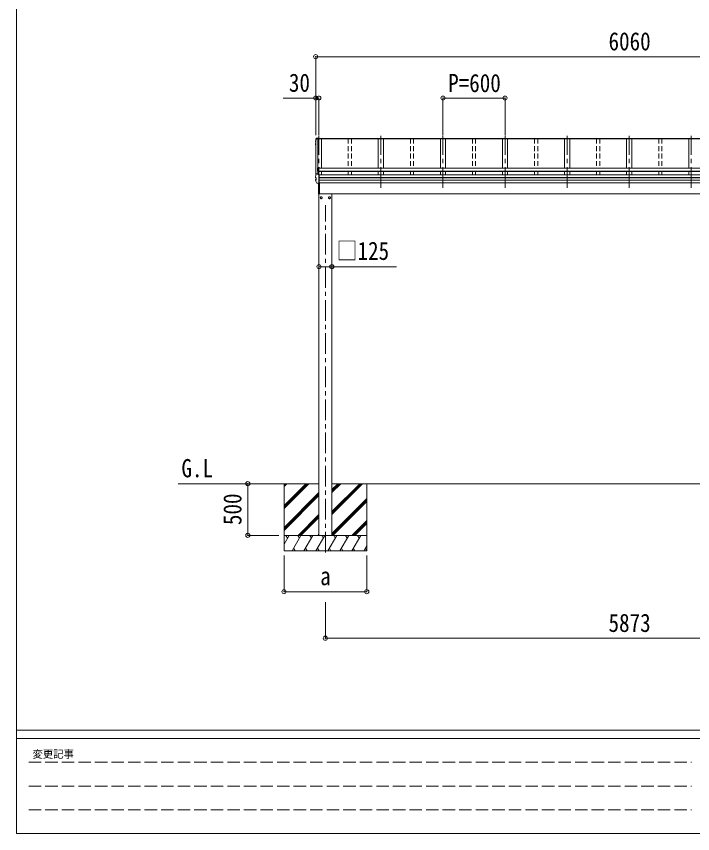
# Model space of a CAD drawing. Units: millimetres at full size, sheet at 1:40. Extents: x -11243 to 11243, y -7760 to 7760.
# Drawn here: x -11243 to -4706, y -7760 to 137 of the extents above; entities that cross this region are included whole.
import ezdxf
from ezdxf.enums import TextEntityAlignment as Align

# ---------------------------------------------------------------- set-up
doc = ezdxf.new("R2010")
doc.units = ezdxf.units.MM
doc.header["$LTSCALE"] = 40
doc.header["$PDMODE"] = 32
doc.header["$PDSIZE"] = 40
for name, pattern in [('CHAIN1', [8, 5, -1, 1, -1]), ('DASHED1', [1.8, 1.2, -0.6]), ('DASHED3', [4, 3, -1])]:
    doc.linetypes.add(name, pattern=pattern)
for name, color, linetype, lineweight in [('0-3_ELV2', 7, 'Continuous', 9), ('0-6_OTH_LINE', 6, 'Continuous', 9), ('F-0_240', 7, 'Continuous', 9)]:
    doc.layers.add(name, color=color, linetype=linetype, lineweight=lineweight)
doc.styles.add('ＭＳ ゴシック', font='')
doc.styles.get('ＭＳ ゴシック').set_extended_font_data('MS Gothic')

msp = doc.modelspace()

# ---------------------------------------------------------------- linework, layer by layer
at = {"layer": '0-3_ELV2', "color": 6}
for p, q in [((-8349.29, -252.38), (-8349.29, -1011.38)), ((-8349.29, -652.38), (-8662.63, -652.38)), ((-8349.29, -652.38), (-8349.29, -1011.38)), ((-8319.29, -652.38), (-8319.29, -1011.38)), ((-6519.29, -652.38), (-7119.29, -652.38)), ((-7119.29, -652.38), (-7119.29, -1011.38)), ((-6519.29, -652.38), (-6519.29, -1011.38)), ((-8193.29, -2282.21), (-8318.29, -2282.21)), ((-8193.29, -2282.21), (-7569.82, -2282.21)), ((-9005.79, -4378.22), (-8706.79, -4378.22)), ((-9005.79, -4878.22), (-8706.79, -4878.22)), ((-8655.79, -5421.76), (-8655.79, -5072.76)), ((-8255.79, -5871.76), (-8255.79, -5521.76))]:
    msp.add_line(p, q, dxfattribs=at)
at = {"layer": '0-3_ELV2', "color": 5, "linetype": 'CHAIN1'}
for p, q in [((-8319.24, -1520.22), (-8319.24, -1016.04)), ((-7719.29, -1520.22), (-7719.29, -1016.04)), ((-7119.29, -1520.22), (-7119.29, -1016.04)), ((-6519.29, -1520.22), (-6519.29, -1016.04)), ((-5919.29, -1520.22), (-5919.29, -1016.04)), ((-5319.29, -1520.22), (-5319.29, -1016.04)), ((-4719.29, -1520.22), (-4719.29, -1016.04)), ((-8255.79, -5044.74), (-8255.79, -1687.65))]:
    msp.add_line(p, q, dxfattribs=at)
at = {"layer": '0-3_ELV2', "color": 4}
for p, q in [((-8351.71, -1096.27), (-8351.71, -1092.2)), ((-8350.21, -1100.23), (-8351.61, -1096.75)), ((-8351.57, -1066.88), (-8351.6, -1067.13)), ((-8351.6, -1067.13), (-8351.6, -1067.18)), ((-8351.6, -1071.23), (-8351.6, -1067.18)), ((-8349.29, -1094.73), (-8350.65, -1094.99)), ((-8350.55, -1072.51), (-8349.29, -1072.75)), ((-8349.29, -1102.47), (-8350.21, -1100.23)), ((-8349.29, -1096.25), (-8350.13, -1096.42)), ((-8349.29, -1090.64), (-8350.12, -1090.74)), ((-8350.12, -1090.74), (-8350.12, -1090.74)), ((-8349.29, -1071.23), (-8350.06, -1071.08)), ((-8349.29, -1070.88), (-8349.98, -1070.75)), ((-8349.29, -1067.93), (-8349.29, -1404.71)), ((-8344.15, -1040.58), (-8344.03, -1040.28)), ((-8344.03, -1040.28), (-8343.86, -1040.02)), ((-8343.86, -1040.02), (-8343.64, -1039.79)), ((-8343.64, -1039.79), (-8343.38, -1039.61)), ((-8343.38, -1039.61), (-8343.11, -1039.48)), ((-8343.11, -1039.48), (-8342.84, -1039.4)), ((-8342.84, -1039.4), (-8342.61, -1039.36)), ((-8294.29, -1044.57), (-8342.73, -1044.57)), ((-8342.61, -1039.36), (-8342.38, -1039.34)), ((-8342.38, -1039.34), (-8342.12, -1039.32)), ((-8342.12, -1039.32), (-8341.84, -1039.31)), ((-8341.84, -1039.31), (-8341.53, -1039.3)), ((-8341.53, -1039.3), (-8341.21, -1039.3)), ((-8341.29, -1039.31), (-8341.29, -1039.3)), ((-8341.29, -1039.31), (-8341.29, -1039.31)), ((-8341.29, -1039.31), (-8316.29, -1039.31)), ((-8316.29, -1041.83), (-8330.49, -1041.83)), ((-8330.26, -1044.42), (-8330.26, -1044.07)), ((-8330.19, -1044.57), (-8330.19, -1387.9)), ((-8319.29, -1044.33), (-8330.11, -1044.33)), ((-8329.59, -1044.57), (-8329.59, -1391.85)), ((-8319.29, -1043.33), (-8319.29, -1044.33)), ((-8316.29, -1043.33), (-8319.29, -1043.33)), ((-2319.29, -1043.66), (-8319.29, -1043.66)), ((-2319.29, -1044.56), (-8319.29, -1044.56)), ((-8316.29, -1043.66), (-8316.29, -1039.31)), ((-2322.29, -1041.38), (-8316.29, -1041.38)), ((-8294.29, -1044.48), (-8294.29, -1328.74)), ((-7744.29, -1044.48), (-7744.29, -1328.74)), ((-7694.29, -1044.48), (-7694.29, -1328.74)), ((-7144.24, -1044.48), (-7144.24, -1328.74)), ((-7094.24, -1044.48), (-7094.24, -1328.74)), ((-6544.29, -1044.48), (-6544.29, -1328.74)), ((-6494.29, -1044.48), (-6494.29, -1328.74)), ((-5944.29, -1044.48), (-5944.29, -1328.74)), ((-5894.29, -1044.48), (-5894.29, -1328.74)), ((-5344.29, -1044.48), (-5344.29, -1328.74)), ((-5294.29, -1044.48), (-5294.29, -1328.74)), ((-4744.29, -1044.48), (-4744.29, -1328.74)), ((-8331.39, -1328.71), (-8331.39, -1358.17)), ((-8309.39, -1326.71), (-8329.39, -1326.71)), ((-8309.39, -1328.24), (-8329.39, -1328.24)), ((-8329.39, -1362.76), (-8329.39, -1328.24)), ((-2309.19, -1328.87), (-8329.39, -1328.87)), ((-8309.39, -1326.71), (-8309.39, -1328.87)), ((-8351.57, -1413.58), (-8351.6, -1413.84)), ((-8351.6, -1413.84), (-8351.6, -1413.89)), ((-8351.6, -1421.28), (-8351.6, -1413.89)), ((-8351.6, -1421.23), (-8351.57, -1420.97)), ((-8351.6, -1421.32), (-8351.6, -1421.23)), ((-8351.53, -1421.7), (-8351.59, -1421.32)), ((-8350.78, -1421.4), (-8350.73, -1421.08)), ((-8350.77, -1421.73), (-8350.78, -1421.4)), ((-8342.53, -1385.58), (-8330.49, -1385.58)), ((-8329.39, -1358.17), (-8331.39, -1358.17)), ((-8330.26, -1387.08), (-8330.49, -1385.58)), ((-8330.49, -1392.21), (-8330.49, -1385.58)), ((-8316.29, -1392.21), (-8330.49, -1392.21)), ((-8330.26, -1387.08), (-8330.26, -1387.42)), ((-8329.54, -1392.21), (-8330.26, -1387.42)), ((-8330.11, -1392.21), (-8330.11, -1388.53)), ((-8329.55, -1392.21), (-8330.11, -1388.53)), ((-2309.19, -1357.91), (-8329.39, -1357.91)), ((-2309.19, -1359.65), (-8329.39, -1359.65)), ((-2309.19, -1362.76), (-8329.39, -1362.76)), ((-8316.29, -1474.63), (-8316.29, -1392.21)), ((-2322.29, -1394.39), (-8316.29, -1394.39)), ((-2322.29, -1420.91), (-8316.29, -1420.91)), ((-8294.29, -1360.72), (-8294.29, -1394.39)), ((-7744.29, -1362.76), (-7744.29, -1394.39)), ((-7694.29, -1362.76), (-7694.29, -1394.39)), ((-7144.24, -1362.76), (-7144.24, -1394.39)), ((-7094.24, -1362.76), (-7094.24, -1394.39)), ((-6544.29, -1362.76), (-6544.29, -1394.39)), ((-6494.29, -1362.76), (-6494.29, -1394.39)), ((-5944.29, -1362.76), (-5944.29, -1394.39)), ((-5894.29, -1362.76), (-5894.29, -1394.39)), ((-5344.29, -1362.76), (-5344.29, -1394.39)), ((-5294.29, -1362.76), (-5294.29, -1394.39)), ((-4744.29, -1362.76), (-4744.29, -1394.39)), ((-8351.71, -1446.32), (-8351.71, -1438.93)), ((-8351.71, -1446.48), (-8351.7, -1446.31)), ((-8351.67, -1446.66), (-8351.71, -1446.48)), ((-8351.6, -1446.82), (-8351.67, -1446.66)), ((-8351.61, -1446.8), (-8348.76, -1453.62)), ((-8351.35, -1422.05), (-8351.53, -1421.7)), ((-8351.09, -1422.32), (-8351.35, -1422.05)), ((-8350.82, -1422.49), (-8351.09, -1422.32)), ((-8350.93, -1446.33), (-8350.88, -1445.97)), ((-8350.9, -1446.69), (-8350.93, -1446.33)), ((-8350.81, -1447.02), (-8350.9, -1446.69)), ((-8350.88, -1445.97), (-8350.77, -1445.64)), ((-8350.58, -1422.59), (-8350.82, -1422.49)), ((-8350.7, -1422.04), (-8350.77, -1421.73)), ((-8350.77, -1445.64), (-8350.59, -1445.36)), ((-8350.58, -1422.31), (-8350.7, -1422.04)), ((-8350.65, -1437.65), (-8344.69, -1436.5)), ((-8350.59, -1445.36), (-8350.37, -1445.16)), ((-8350.41, -1422.54), (-8350.58, -1422.31)), ((-8350.34, -1422.66), (-8350.58, -1422.59)), ((-8350.21, -1422.68), (-8350.41, -1422.54)), ((-8350.37, -1445.16), (-8350.12, -1445.04)), ((-8350.06, -1422.74), (-8350.34, -1422.66)), ((-8349.98, -1422.75), (-8350.21, -1422.68)), ((-8350.12, -1445.04), (-8343.72, -1443.34)), ((-8350.12, -1445.04), (-8350.12, -1445.04)), ((-8343.72, -1423.53), (-8349.98, -1422.75)), ((-8349.98, -1422.75), (-8349.98, -1422.75)), ((-8348.76, -1453.62), (-8345.81, -1460.35)), ((-8345.81, -1460.35), (-8342.77, -1467)), ((-8344.3, -1423.54), (-8344.34, -1423.45)), ((-8344.29, -1423.66), (-8344.3, -1423.54)), ((-8344.29, -1423.66), (-8344.29, -1442.87)), ((-8343.72, -1423.53), (-8343.64, -1423.55)), ((-8343.72, -1423.53), (-8343.72, -1423.53)), ((-8343.72, -1443.34), (-8343.64, -1443.3)), ((-8343.72, -1443.34), (-8343.72, -1443.34)), ((-8343.64, -1423.55), (-8343.56, -1423.6)), ((-8343.64, -1443.3), (-8343.56, -1443.24)), ((-8343.56, -1423.6), (-8343.5, -1423.68)), ((-8343.56, -1443.24), (-8343.5, -1443.16)), ((-8343.5, -1423.68), (-8343.45, -1423.77)), ((-8343.5, -1443.16), (-8343.45, -1443.06)), ((-8343.45, -1423.77), (-8343.42, -1423.88)), ((-8343.45, -1443.06), (-8343.42, -1442.94)), ((-8343.42, -1423.88), (-8343.41, -1424)), ((-8343.42, -1442.94), (-8343.41, -1442.82)), ((-8342.77, -1467), (-8339.65, -1473.56)), ((-8339.49, -1473.85), (-8339.66, -1473.51)), ((-8339.23, -1474.13), (-8339.49, -1473.85)), ((-8338.92, -1474.34), (-8339.23, -1474.13)), ((-8338.59, -1474.49), (-8338.92, -1474.34)), ((-8338.28, -1474.56), (-8338.59, -1474.49)), ((-8338, -1474.59), (-8338.28, -1474.56)), ((-8337.69, -1474.61), (-8338, -1474.59)), ((-8337.34, -1474.62), (-8337.69, -1474.61)), ((-8336.96, -1474.62), (-8337.34, -1474.62)), ((-8316.29, -1474.63), (-8336.93, -1474.63)), ((-8321.29, -1578.82), (-8321.29, -1474.63)), ((-8320.79, -1579.22), (-8320.79, -1474.63)), ((-2322.29, -1421.8), (-8316.29, -1421.8)), ((-2322.29, -1445.02), (-8316.29, -1445.02)), ((-2322.29, -1446.95), (-8316.29, -1446.95)), ((-2322.29, -1471.98), (-8316.29, -1471.98)), ((-8314.29, -1471.98), (-8314.29, -1576.82)), ((-8320.79, -1579.28), (-8320.8, -1579.31)), ((-8320.8, -1579.31), (-8320.79, -1579.32)), ((-8320.79, -1579.22), (-8320.79, -1579.28)), ((-8320.79, -1579.22), (-8320.79, -1579.22)), ((-8320.79, -1579.32), (-8319.29, -1579.32)), ((-8320.79, -1579.32), (-8320.79, -1579.32)), ((-8319.29, -1579.32), (-8319.29, -1576.82)), ((-8319.29, -1576.82), (-8314.29, -1576.82)), ((-2438.59, -1578.22), (-8319.29, -1578.22)), ((-8318.29, -1578.22), (-8318.29, -4878.22)), ((-8193.29, -4878.22), (-8193.29, -1578.22)), ((-8295.79, -1605.4), (-8304.29, -1610.31)), ((-8304.29, -1610.31), (-8304.29, -1620.12)), ((-8304.29, -1620.12), (-8295.79, -1625.03)), ((-8287.29, -1610.31), (-8295.79, -1605.4)), ((-8295.79, -1625.03), (-8287.29, -1620.12)), ((-8287.29, -1620.12), (-8287.29, -1610.31)), ((-8287.19, -1614.97), (-8287.29, -1614.97)), ((-8287.19, -1615.47), (-8287.29, -1615.47)), ((-8224.39, -1614.97), (-8224.29, -1614.97)), ((-8224.39, -1615.47), (-8224.29, -1615.47)), ((-8224.29, -1610.31), (-8215.79, -1605.4)), ((-8224.29, -1620.12), (-8224.29, -1610.31)), ((-8215.79, -1625.03), (-8224.29, -1620.12)), ((-8215.79, -1605.4), (-8207.29, -1610.31)), ((-8207.29, -1620.12), (-8215.79, -1625.03)), ((-8207.29, -1610.31), (-8207.29, -1620.12))]:
    msp.add_line(p, q, dxfattribs=at)
at = {"layer": '0-3_ELV2', "color": 4, "linetype": 'DASHED1'}
for p, q in [((-8034.29, -1044.48), (-8034.29, -1328.87)), ((-8004.29, -1044.48), (-8004.29, -1328.87)), ((-7434.29, -1044.48), (-7434.29, -1328.87)), ((-7404.29, -1044.48), (-7404.29, -1328.87)), ((-6834.29, -1044.48), (-6834.29, -1328.87)), ((-6804.29, -1044.48), (-6804.29, -1328.87)), ((-6234.29, -1044.48), (-6234.29, -1328.87)), ((-6204.29, -1044.48), (-6204.29, -1328.87)), ((-5634.29, -1044.48), (-5634.29, -1328.87)), ((-5604.29, -1044.48), (-5604.29, -1328.87)), ((-5034.29, -1044.48), (-5034.29, -1328.87)), ((-5004.29, -1044.48), (-5004.29, -1328.87)), ((-8034.29, -1362.76), (-8034.29, -1394.39)), ((-8004.29, -1362.76), (-8004.29, -1394.39)), ((-7434.29, -1362.76), (-7434.29, -1394.39)), ((-7404.29, -1362.76), (-7404.29, -1394.39)), ((-6834.29, -1362.76), (-6834.29, -1394.39)), ((-6804.29, -1362.76), (-6804.29, -1394.39)), ((-6234.29, -1362.76), (-6234.29, -1394.39)), ((-6204.29, -1362.76), (-6204.29, -1394.39)), ((-5634.29, -1362.76), (-5634.29, -1394.39)), ((-5604.29, -1362.76), (-5604.29, -1394.39)), ((-5034.29, -1362.76), (-5034.29, -1394.39)), ((-5004.29, -1362.76), (-5004.29, -1394.39))]:
    msp.add_line(p, q, dxfattribs=at)
at = {"layer": '0-3_ELV2'}
for p, q in [((-8318.29, -4378.22), (-9679.39, -4378.22)), ((-8655.79, -4391.46), (-8642.55, -4378.22)), ((-8655.79, -4405.6), (-8628.41, -4378.22)), ((-8655.79, -4617.73), (-8416.28, -4378.22)), ((-8655.79, -4603.59), (-8430.42, -4378.22)), ((-8655.79, -4589.44), (-8444.56, -4378.22)), ((-8655.79, -4378.22), (-8655.79, -5028.22)), ((-8193.29, -4435.31), (-8136.19, -4378.22)), ((-8193.29, -4449.45), (-8122.05, -4378.22)), ((-8193.29, -4463.6), (-8107.91, -4378.22)), ((-8193.29, -4661.59), (-7909.92, -4378.22)), ((-8193.29, -4647.44), (-7924.06, -4378.22)), ((-8193.29, -4675.73), (-7895.78, -4378.22)), ((-2445.29, -4378.22), (-8193.29, -4378.22)), ((-7855.79, -4378.22), (-7855.79, -5028.22)), ((-8655.79, -4801.58), (-8318.29, -4464.08)), ((-8655.79, -4815.72), (-8318.29, -4478.22)), ((-8655.79, -4829.86), (-8318.29, -4492.36)), ((-8193.29, -4859.57), (-7855.79, -4522.08)), ((-8193.29, -4873.72), (-7855.79, -4536.22)), ((-8183.65, -4878.22), (-7855.79, -4550.36)), ((-8520.3, -4878.22), (-8318.29, -4676.21)), ((-8506.16, -4878.22), (-8318.29, -4690.35)), ((-8492.01, -4878.22), (-8318.29, -4704.49)), ((-7999.8, -4878.22), (-7855.79, -4734.21)), ((-7985.66, -4878.22), (-7855.79, -4748.35)), ((-7971.51, -4878.22), (-7855.79, -4762.49)), ((-8655.79, -4962.05), (-8607.39, -4878.21)), ((-7855.79, -4878.22), (-8655.79, -4878.22)), ((-8622.39, -4904.2), (-8637.39, -4878.21)), ((-8578.52, -5028.21), (-8491.92, -4878.22)), ((-8506.92, -4904.2), (-8521.92, -4878.22)), ((-8463.05, -5028.22), (-8376.45, -4878.22)), ((-8391.45, -4904.2), (-8406.45, -4878.22)), ((-8347.58, -5028.22), (-8260.98, -4878.22)), ((-8329.88, -4878.22), (-8318.29, -4866.62)), ((-8275.98, -4904.2), (-8290.98, -4878.21)), ((-8232.11, -5028.22), (-8145.51, -4878.22)), ((-8160.51, -4904.2), (-8175.51, -4878.22)), ((-8116.64, -5028.22), (-8030.04, -4878.22)), ((-8060.04, -4878.22), (-8045.04, -4904.2)), ((-8001.17, -5028.22), (-7914.57, -4878.22)), ((-7929.57, -4904.2), (-7944.57, -4878.22)), ((-8655.79, -5028.22), (-7855.79, -5028.22)), ((-8563.52, -5002.24), (-8548.53, -5028.21)), ((-8448.05, -5002.23), (-8433.05, -5028.22)), ((-8332.58, -5002.24), (-8317.58, -5028.22)), ((-8217.11, -5002.24), (-8202.12, -5028.22)), ((-8101.64, -5002.24), (-8086.65, -5028.22)), ((-7986.17, -5002.24), (-7971.17, -5028.22)), ((-7885.7, -5028.22), (-7855.79, -4976.41)), ((-7870.7, -5002.24), (-7855.79, -5028.07))]:
    msp.add_line(p, q, dxfattribs=at)
at = {"layer": '0-3_ELV2', "color": 4}
for points in [[(-8351.57, -1066.87), (-8349.24, -1058.02), (-8346.78, -1049.25), (-8344.16, -1040.59)], [(-8342.53, -1042.92), (-8330.49, -1042.92), (-8330.26, -1044.42), (-8342.68, -1044.42)], [(-8330.49, -1042.92), (-8330.49, -1041.83), (-8330.11, -1044.33)]]:
    msp.add_lwpolyline(points, dxfattribs=at)
at = {"layer": '0-3_ELV2', "color": 6}
msp.add_lwpolyline([(-8655.79, -5421.76), (-7855.79, -5421.76), (-7855.79, -5072.76)], dxfattribs=at)
at = {"layer": '0-3_ELV2', "color": 4}
for centre, radius in [((-8295.79, -1615.22), 10), ((-8295.79, -1615.22), 8.5), ((-8215.79, -1615.22), 10), ((-8215.79, -1615.22), 8.5)]:
    msp.add_circle(centre, radius, dxfattribs=at)
for centre, radius, start, end in [((-8350.41, -1092.21), 1.3, 100.9005, 179.9623), ((-8350.41, -1096.27), 1.3, 100.8868, 201.66215), ((-8350.31, -1071.23), 1.3, 166.2046, 259.10358), ((-7866.28, -1190.58), 499.82, 162.96047, 166.14879), ((-7886.96, -911.7), 498.64, 201.74241, 202.00165), ((-7866.28, -1190.58), 498.32, 162.94349, 166.12469), ((-7886.96, -911.35), 498.64, 201.78246, 202.00165), ((-8342.53, -1044.62), 1.7, 89.95676, 162.90929), ((-8329.39, -1328.71), 2, 90, 180), ((-7866.28, -1533.24), 499.82, 162.96047, 166.14879), ((-8342.53, -1387.28), 1.7, 89.95676, 162.90929), ((-8350.41, -1438.93), 1.3, 100.9005, 179.9623), ((-8344.79, -1436.01), 0.499, 280.91518, 359.94761), ((-8320.79, -1578.82), 0.5, 180, 269.5), ((-8308.64, -1564.15), 12.15, 179.0404, 180.9596), ((-8295.79, -1615.22), 8.6, 171.25399, 188.74601), ((-8295.79, -1615.22), 8.6, 111.25399, 128.74601), ((-8295.79, -1615.22), 8.6, 231.25399, 248.74601), ((-8295.79, -1615.22), 8.6, 51.25399, 68.74601), ((-8295.79, -1615.22), 8.6, 291.25399, 308.74601), ((-8295.79, -1615.22), 8.6, 1.66581, 8.74601), ((-8295.79, -1615.22), 8.6, 351.25399, 358.33419), ((-8215.79, -1615.22), 8.6, 171.25399, 178.33419), ((-8215.79, -1615.22), 8.6, 181.66581, 188.74601), ((-8215.79, -1615.22), 8.6, 111.25399, 128.74601), ((-8215.79, -1615.22), 8.6, 231.25399, 248.74601), ((-8215.79, -1615.22), 8.6, 51.25399, 68.74601), ((-8215.79, -1615.22), 8.6, 291.25399, 308.74601), ((-8215.79, -1615.22), 8.6, 351.25399, 8.74601)]:
    msp.add_arc(centre, radius, start, end, dxfattribs=at)
at = {"layer": '0-3_ELV2', "color": 6}
for p in [(-8349.29, -252.38), (-8349.29, -652.38), (-8319.29, -652.38), (-7119.29, -652.38), (-6519.29, -652.38), (-8318.29, -2282.21), (-8193.29, -2282.21), (-9005.79, -4378.22), (-9005.79, -4878.22), (-8655.79, -5421.76), (-7855.79, -5421.76), (-8255.79, -5871.76)]:
    msp.add_point(p, dxfattribs=at)
at = {"layer": '0-6_OTH_LINE'}
for p, q in [((-8349.29, -252.38), (-2289.29, -252.38)), ((-8319.29, -652.38), (-8349.29, -652.38)), ((-9005.79, -4878.22), (-9005.79, -4378.22)), ((-8255.79, -5871.76), (-2382.79, -5871.76))]:
    msp.add_line(p, q, dxfattribs=at)
at = {"layer": 'F-0_240', "color": 5}
for p, q in [((-11242.74, 7760), (-11242.74, -7760)), ((-11242.74, -6760), (10677.26, -6760)), ((-11242.74, -6840), (7121.58, -6840)), ((-11242.74, -7760), (10677.26, -7760))]:
    msp.add_line(p, q, dxfattribs=at)
at = {"layer": 'F-0_240', "color": 4, "linetype": 'DASHED3'}
for p, q in [((-11122.75, -7070), (-4718.42, -7070)), ((-11122.75, -7300), (-4718.42, -7300)), ((-11122.75, -7530), (-4718.42, -7530))]:
    msp.add_line(p, q, dxfattribs=at)

# ---------------------------------------------------------------- texts
at = {"layer": '0-3_ELV2', "style": 'ＭＳ ゴシック', "width": 0.85}
for s, p in [('6060', (-5519.29, -244.38)), ('30', (-8608.45, -644.29)), ('P=600', (-7069.29, -647.38)), ('□125', (-8149.37, -2268.84)), ('G.L', (-9647.27, -4369.36)), ('a', (-8305.79, -5411.76)), ('5873', (-5519.29, -5863.76))]:
    msp.add_text(s, height=176, dxfattribs=at).set_placement(p, align=Align.BOTTOM_LEFT)
msp.add_text('500', height=176, rotation=90, dxfattribs=at).set_placement((-9013.79, -4778.22), align=Align.BOTTOM_LEFT)
at = {"layer": 'F-0_240', "style": 'ＭＳ ゴシック'}
msp.add_text('変更記事', height=73.31, dxfattribs=at).set_placement((-11086.44, -7050), align=Align.BOTTOM_LEFT)

doc.saveas('drawing.dxf')
